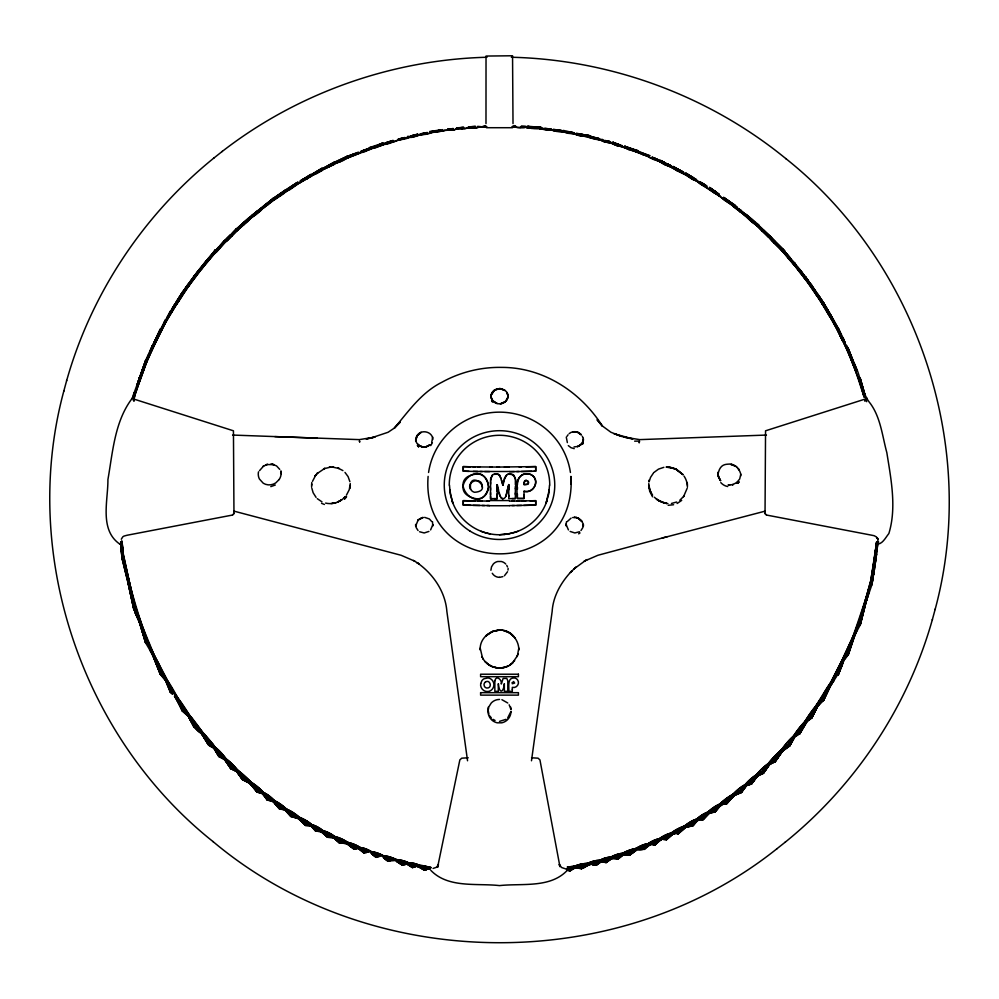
<?xml version="1.0" encoding="UTF-8"?>
<svg xmlns="http://www.w3.org/2000/svg" width="999" height="999" viewBox="0 0 999 999"><rect width="100%" height="100%" fill="white"/><g stroke="black" fill="none" stroke-linecap="round" stroke-linejoin="round"><path stroke-width="1.5" d="M490.534 490.209L490.659 478.159L493.206 474.413L497.802 474.138L499.887 475.337L502.909 485.239C504.345 466.458 519.755 473.464 515.372 488.798M507.592 489.073C505.344 506.955 497.564 496.366 497.24 484.652L497.19 498.676L490.559 498.651L490.546 496.241M508.753 496.89L508.753 486.363M508.753 495.142L508.753 498.638L515.359 498.576L515.359 492.994M524.013 494.88L524 498.489L517.395 498.489C516.708 489.922 515.047 471.403 528.971 473.963A9.266 9.066 -31.5 0 1 531.68 475.024C540.322 480.132 533.803 494.193 524.013 491.258L524 498.489L517.395 498.489L517.42 493.918M490.534 487.787L490.534 495.029M490.546 484.153L490.559 481.718M497.215 491.408L497.24 484.652L498.701 490.459M515.359 494.393L515.372 486.151M515.359 484.665L515.372 479.095L513.961 475.237M566.246 523.751L566.246 526.048L566.346 524.425M856.905 630.556L853.845 637.549M415.646 440.284L416.708 436.251L415.634 441.158L417.257 435.427L421.091 432.33L416.795 436.113C420.404 428.858 432.629 431.181 432.817 439.46M854.232 363.786C861.463 376.386 860.888 392.345 870.466 403.658C880.718 417.894 882.342 436.176 886.837 452.659C890.983 478.933 896.815 507.654 888.86 533.541C885.901 537.1 882.841 543.568 878.009 544.055A34.153 5.944 7.9 0 1 877.796 543.331M359.677 441.733L359.365 440.859L359.715 442.02M815.696 291.496L805.356 276.711M566.283 437.125L567.357 442.582M225.162 240.235L236.151 229.495M740.771 474.275L739.722 478.933L736.525 482.854L737.162 482.367L732.329 484.777L733.229 484.54L728.908 485.002M753.234 221.803L762.15 231.206L763.361 229.92L757.979 225.012M865.883 602.422L871.89 584.715L874.55 568.031M482.167 487.037C482.792 475 463.111 482.18 471.878 490.859A6.406 6.294 25.9 0 0 474.525 492.282C495.529 490.946 467.669 467.632 470.616 489.298M428.109 476.386C420.254 575.212 570.317 581.768 571.191 482.729M719.093 194.206L709.64 187.687L717.095 192.819M798.451 734.015L795.216 736.663L799.812 733.766L805.381 723.476M311.563 485.389L311.788 482.505M757.904 775.311L751.398 784.115L746.79 785.364M311.588 487.075L311.813 484.178M817.17 706.817L823.476 700.561L830.868 684.839M131.668 398.376L233.441 430.806L233.966 513.324L232.53 515.047M123.314 556.018C128.696 585.389 138.362 613.336 146.965 641.795L145.654 642.894L139.548 622.464L145.654 642.894L151.548 652.896M233.966 513.324L233.866 513.886M350.262 483.566L349.263 489.66L346.416 495.192M350.037 488.336L350.299 485.277M424.45 133.104L427.41 132.53L420.03 133.903M708.853 813.273L702.984 819.692L696.615 820.541M507.992 570.092L508.129 568.381M490.896 570.267L491.508 566.895L493.306 564.01A8.641 8.629 0.1 0 1 497.789 561.488L501.236 561.488A8.641 8.629 -0.4 0 1 505.719 564.01M472.864 126.686L475.786 126.486L468.419 126.836L474.95 126.598M653.271 844.817L654.57 845.117L661.301 839.272M868.855 592.707L866.046 601.96M549.525 485.089L548.701 494.13L546.016 503.384L549.325 489.547M610.551 859.078L606.143 862.549L599.825 861.438L592.357 863.261L581.393 868.768L574.038 867.419L568.381 868.356A34.128 1.149 79.2 0 0 568.256 868.943M768.693 765.284L771.927 762.899M366.483 852.659L364.073 853.071L365.397 851.71C373.876 850.561 382.642 854.357 389.073 859.714C397.602 858.803 407.18 860.501 413.823 866.258L421.378 865.321L430.994 867.444L419.118 865.371L413.798 866.52L412.487 867.619L405.007 862.824M723.576 804.07L711.8 810.963L702.984 819.692L700.374 819.43M820.266 703.046L816.857 707.28L818.556 705.132M517.42 484.902C515.946 476.598 525.761 470.566 532.479 475.574C540.034 481.618 533.129 493.543 524.013 491.258M672.302 834.302L675.212 833.541M583.366 438.324L582.479 442.582L582.829 441.92L580.444 445.117L577.372 446.665L581.406 444.193L578.096 446.441L574.013 446.915M734.178 795.479L726.648 803.77L723.563 804.257L726.648 803.77L733.84 795.641M877.322 545.254L878.096 538.536M676.71 833.678L678.234 833.79L685.501 827.234M842.681 662.537L845.404 657.792M589.61 864.235L581.393 868.768L580.257 867.494L575.074 866.258L567.195 867.07L575.049 866.145L580.282 867.257C587.487 862.924 596.515 858.478 605.032 861.013C611.5 855.856 620.279 851.822 628.671 853.683C635.651 848.388 644.28 842.307 653.446 843.568C659.777 837.599 668.169 832.267 677.11 832.254C684.103 826.123 692.195 818.73 701.86 818.131C708.129 811.176 715.996 804.083 725.499 802.497C732.479 794.954 739.872 785.389 750.249 782.854C756.568 774.063 763.998 764.934 773.95 760.239C781.28 750.349 788.211 738.86 798.688 732.117C805.344 720.316 812.612 708.366 822.364 698.9L841.583 661.113L847.115 652.934L859.053 620.766L870.753 583.441L876.66 542.257L872.452 573.201M876.772 552.447L877.796 543.518M877.621 544.967L871.89 584.715L870.753 583.441M875.461 551.71L876.71 541.695L877.821 543.044M206.069 738.96L214.123 748.501L218.818 756.468L225.162 760.089L222.078 757.754M250.712 783.878L242.482 779.607L236.963 771.802L242.482 779.607L250.125 783.453M746.241 785.776L751.423 783.79L757.542 775.848M365.397 851.71C359.028 845.241 349.65 841.807 340.659 841.508L339.323 842.831L347.202 843.718M531.48 760.776L552.147 611.488C553.084 595.866 561.475 581.68 572.115 570.616L570.392 572.489L575.886 567.157L574.05 568.856L585.614 560.427M874.749 566.595L876.573 553.646L873.601 574.462M874.724 567.245L876.598 553.921M823.451 697.851L822.327 696.378L825.586 690.446L836.975 673.676L841.483 661.55L859.053 623.176L870.753 580.519L874.038 561.313M133.866 393.594L139.897 376.735M432.754 524.85L430.606 529.907M170.379 689.485L171.716 688.224L165.859 677.722L161.651 673.201L135.277 609.153L123.302 554.02L121.978 541.221L123.277 554.807L135.265 608.553L140.01 619.243L146.928 639.06L161.601 672.702C170.742 683.653 177.248 696.765 183.679 709.527C194.405 719.13 202.16 731.805 210.015 743.818C219.518 748.875 226.049 758.566 232.093 767.269C242.807 772.177 250.911 781.817 258.429 790.684C267.632 792.707 274.725 800.449 280.519 807.542C290.959 809.09 299.438 817.02 306.843 824.038C315.534 823.95 323.139 830.206 328.933 836.175C338.786 835.726 347.827 841.907 355.257 847.776C363.299 846.153 371.353 851.048 377.347 855.968C386.625 854.32 396.066 858.828 403.683 863.798C411.151 861.2 419.592 864.472 425.761 868.83L431.044 867.756L424.45 870.179L417.744 866.133M137.138 384.965L139.935 376.486L137.138 384.965L139.61 377.497M153.272 656.181L149.625 649.163L153.571 656.892M871.89 584.715L874.525 568.731M566.208 523.713L566.533 521.69M648.851 481.768L649.15 480.044M687.175 488.274L683.541 496.69L684.153 495.904L679.795 500.249M748.688 783.241L753.433 779.145M649.15 481.643L650.524 477.41L653.433 473.039M568.231 868.83L567.757 869.779M438.474 864.622L437.587 867.282L459.852 759.889L461.725 758.179L468.231 757.791M132.992 397.003L133.953 392.982L135.127 394.218L134.166 398.251L132.992 397.003L133.953 393.369L135.127 394.617L134.166 398.251M201.249 733.416L194.068 727.21C179.308 697.552 194.418 732.167 200.849 732.854L199.026 731.006M63.899 390.771C19.768 553.384 81.481 737.2 213.237 841.745M576.236 867.307L569.705 871.103L568.556 869.592L566.158 869.005L568.556 869.842C575.874 864.172 585.889 862.399 594.892 863.785C600.674 858.491 609.253 855.943 616.97 857.392C624.125 851.185 633.865 847.764 643.306 847.864C648.913 841.995 657.167 837.811 665.384 838.111C672.352 830.943 681.855 825.836 691.72 824.225C697.252 817.544 705.082 811.737 713.798 810.426C720.741 802.01 729.857 794.817 740.134 791.008C745.729 783.041 753.121 775.499 762.212 771.765C769.305 761.288 778.109 751.535 788.548 744.342C794.355 733.99 801.41 723.863 810.639 716.32L816.008 705.694L828.421 685.626L837.025 673.975L842.856 658.491L859.053 623.701L870.716 581.181L876.71 541.695M855.281 634.203L860.201 624.962L866.495 600.212M935.101 609.527C979.232 446.928 917.519 263.099 785.763 158.554M859.053 623.701L860.201 624.962L866.445 600.362M508.753 489.885L508.741 484.602L505.706 496.491M222.028 756.568L218.818 753.546L220.13 752.447M198.039 730.232C204.695 734.352 205.394 745.167 213.411 747.702M507.967 487.587L508.741 484.602M864.934 605.869L860.201 624.962M66.571 380.919C91.046 293.756 143.469 214.91 213.861 158.054M785.139 842.244C855.531 785.401 907.954 706.555 932.429 619.38M63.761 391.283L66.708 380.407M504.245 480.432L502.909 485.239L501.598 480.194M504.582 479.208L506.693 474.712M932.292 619.892L935.239 609.015M866.295 600.998L860.189 624.437L859.053 623.176M144.343 367.382L145.579 363.037M510.814 711.763L507.717 717.856M437.837 866.545L438.111 865.646M865.921 602.247L867.607 596.803M580.257 867.494C587.387 863.036 596.503 858.328 605.007 861.288C611.4 855.793 620.217 852.135 628.696 853.433C635.726 848.376 644.33 842.132 653.421 843.855C659.652 837.749 668.031 832.117 677.085 832.517C684.003 826.373 692.032 818.456 701.835 818.431C708.041 811.25 715.983 804.095 725.536 802.222C732.579 794.617 740.134 785.589 750.274 782.517C756.643 773.975 764.023 764.972 773.913 760.564C781.106 750.574 788.036 738.973 798.663 732.504C805.206 720.641 812.337 708.516 822.327 699.3L841.533 661.276L847.09 653.458C855.231 629.87 863.486 606.505 870.778 582.617L871.927 583.891M121.304 539.248C123.376 536.013 122.265 536.525 127.123 535.239L232.58 515.034M638.074 849.537L644.505 849.35L648.201 845.691L656.768 841.083C649.55 843.044 645.916 851.21 637.986 849.662M152.497 345.741L149.6 352.335L153.134 344.218L145.654 360.352L140.822 374.3M157.705 337.225L146.828 361.588L140.459 379.408M822.364 698.9L823.513 700.174C828.233 685.726 839.859 675.549 843.556 660.789M146.828 361.588L145.654 360.352L139.248 378.284M148.963 353.683L139.248 378.421M155.931 341.458L146.853 361.775L137.05 387.362M836.975 673.676L838.161 675.249L843.755 660.439M838.161 675.249L842.681 662.837M141.346 373.014L145.654 360.352M838.111 674.949L842.632 662.812M312.512 481.318L315.871 474.925L315.022 476.048L317.757 472.814L316.783 473.813L324.912 468.294L323.576 468.843L330.706 467.082L329.233 467.22L333.641 467.132L332.242 467.045L339.161 468.506L337.912 468.019L342.919 470.604M854.37 636.213L848.226 654.732L844.005 660.227M848.201 652.135L850.773 645.079M847.09 650.536L848.226 651.798L850.773 644.954M854.357 636.138L848.226 654.732L845.366 658.116M854.757 635.277L848.226 654.732L847.09 653.458M135.127 394.617L143.993 368.544L135.127 394.218M848.226 651.798L849.874 647.464M158.267 335.826L159.89 331.543M854.769 635.189L848.251 654.208L847.115 652.934M156.518 340.022L157.854 336.613M678.196 830.943L680.893 829.307L675.199 832.317L682.28 828.671L678.196 830.943L677.085 829.607M168.794 316.159L151.423 351.049M169.942 313.674L151.386 350.874M149.625 352.322L153.184 343.981M865.471 399.862L864.734 401.099L865.546 400.212M138.362 384.353L139.947 380.694M854.133 636.813L855.668 633.341M431.668 442.582L432.742 437.125M163.137 324.638L165.859 319.268L153.584 343.406L163.187 324.538M822.327 699.3L823.476 700.561L830.831 685.002M432.38 442.744L430.719 445.616M823.476 700.561L830.843 685.064M568.556 869.592C575.986 864.172 585.963 862.337 594.942 864.023C600.624 858.566 609.24 855.781 616.97 857.641C624 851.198 633.853 847.676 643.356 848.089C648.838 842.082 657.092 837.674 665.384 838.373C672.265 831.068 681.743 825.661 691.77 824.45C697.165 817.644 704.982 811.663 713.81 810.689C720.641 802.16 729.72 794.717 740.184 791.245C745.604 783.204 752.934 775.386 762.225 772.052C769.193 761.475 777.909 751.523 788.611 744.592C794.217 734.19 801.161 723.863 810.639 716.658L816.021 705.781L822.327 696.378M164.498 321.99L165.509 319.842M242.457 776.76C253.571 783.566 238.436 777.197 243.793 775.586L250.562 781.518L258.479 791.008C267.707 792.482 274.6 800.599 280.507 807.267C290.946 809.277 299.538 817.032 306.893 824.325C315.509 823.85 323.064 830.244 328.921 835.913C338.848 835.863 347.902 841.932 355.319 848.051C363.374 846.103 371.478 851.073 377.347 856.218C386.688 854.145 396.191 858.915 403.733 864.06C411.163 861.051 419.705 864.56 425.761 869.08M806.905 721.765L811.787 717.931L817.145 706.955M167.108 317.47L175.325 303.659L172.103 308.816M639.397 441.471L639.198 442.882L639.497 441.096L634.64 441.158M362.237 849.337L364.073 850.149L361.588 849.225L367.132 851.21M615.047 858.166L618.119 858.665L624.687 854.033L632.579 850.898M810.114 718.731L811.775 717.582L817.407 706.63M163.811 323.276L165.147 320.554M168.819 314.398L175.886 302.497M178.833 300.649L164.398 324.188M507.529 571.753L504.408 575.774M798.663 732.504L799.812 733.766L805.356 723.613M179.046 300.012L164.36 324.513M438.224 865.184L436.226 867.382L433.067 868.443M791.358 742.382L789.697 745.604L786.737 747.564M799.812 733.766L805.581 723.376M842.731 341.034L836.9 329.295L838.161 327.997L830.831 315.309L839.16 330.457M817.17 707.042L811.787 717.931L808.491 720.092M259.515 470.654L263.661 465.996L263.099 466.383L267.47 464.335L265.534 464.985M793.343 738.91L789.747 745.866L781.867 751.635M825.424 694.08L824.125 696.453L825.499 694.03M175.187 303.671L172.078 308.766M191.271 282.005L183.541 293.656L182.367 292.257L187.15 285.901M191.296 282.155L176.486 304.37M166.471 318.494L170.404 310.989L171.603 312.375M791.957 741.37L794.38 737.374L789.747 745.866L782.567 751.086L785.801 748.351M813.686 711.887L811.787 715.159L813.885 711.713M176.323 301.686L188.436 283.728M809.315 717.981L813.686 711.812M818.119 705.544L811.787 717.931L810.639 716.658M290.896 813.548L294.742 815.821L288.748 811.937L290.871 813.598L292.207 812.437M178.034 299.488L182.367 292.407L178.359 298.938M149.188 354.82L150.774 352.235M183.179 291.358L187.712 284.765M836.575 674.912L834.177 678.783L836.625 674.962M810.127 716.882L813.898 711.638M206.731 261.726L188.324 286.613M492.182 475.074L490.559 480.507M567.082 436.238L568.031 434.802M830.793 684.977L834.14 679.982L831.143 684.64M215.347 249.787L214.086 251.736L215.372 249.937M216.521 251.024L201.149 269.555M132.293 398.114L133.104 396.84L134.291 398.052M801.747 728.021L799.787 731.031L798.638 729.757M185.589 288.224L187.138 285.864M204.008 265.896L188.336 286.438M831.093 684.627L834.14 679.982M216.546 251.186L201.099 269.455M131.818 398.838C114.598 421.815 112.737 452.272 107.917 479.607C108.117 500.624 99.101 529.907 119.855 544.143M798.413 732.217L797.052 733.79L801.785 727.909M201.411 266.82L188.162 284.128M794.842 736.95L789.747 745.866L788.548 744.342M821.84 699.7L820.241 701.972L822.664 698.726M199.875 268.831L188.661 283.679M744.967 787.037L741.283 792.282L738.698 793.218M200.712 267.72L194.106 276.111L200.012 268.768M237.787 228.097L249.151 217.595M201.261 266.895L215.172 250.162M227.834 239.111L213.998 254.295M567.345 521.503L571.091 518.119M190.147 281.793L194.068 276.036L195.267 277.36M201.86 266.396L215.172 250.337M176.099 302.085L182.367 292.257L183.541 293.494M227.822 239.298L216.583 252.023L212.712 254.895M383.404 856.83L387.737 858.129L389.036 857.03M286.638 189.685L296.978 182.717M345.779 157.005L358.404 152.135M279.183 479.508L275.724 482.929A12.113 11.576 -58.6 0 1 263.249 483.216L259.428 479.021A11.126 10.639 -58.5 0 1 258.491 471.84M769.667 764.247L763.361 773.326L757.891 775.661M214.123 252.023L224.35 241.109M782.367 751.211L775.062 761.825L769.692 764.46M176.473 304.233L178.034 302.26M769.68 764.148L763.361 773.326L756.867 776.435L759.04 774.974M782.417 751.061L775.062 761.825L771.915 763.099M217.17 248.938L224.4 240.946M224.713 240.397L220.479 245.367M709.64 812.974L714.947 811.962L720.641 805.319M203.334 264.797L208.754 257.954L209.927 259.191M239.585 227.922L227.822 240.197L223.227 243.644M783.104 750.361L775.062 761.825L773.913 760.564M211.501 255.232L212.837 253.609M603.596 140.022L601.773 139.236M783.154 750.224L775.087 761.513L773.95 760.239M223.813 241.608L219.917 245.804M757.866 775.436L751.398 784.115L748.713 784.59M773.913 757.642L775.037 759.04L777.484 756.081M215.197 251.124L218.818 246.765L219.992 248.014M236.95 228.409L232.367 233.341L236.513 228.946M238.124 229.658L226.323 241.396M746.777 785.139L741.333 792.519L734.789 795.092M713.361 811.85L714.947 811.688L719.243 806.605M254.857 213.936L247.565 221.703L236.638 230.906M769.33 764.809L763.361 773.326L762.225 772.052M773.476 760.239L771.915 761.762L777.547 755.981M203.646 264.373L208.704 258.117L209.877 259.365M264.835 206.343L260.439 210.964L249.475 219.28M236.513 228.833L231.83 233.716M247.839 219.98L255.707 214.81L264.872 206.493M696.578 821.19L692.919 825.723L685.002 827.522L692.919 825.723L696.59 821.34L706.281 814.61M746.765 785.064L741.333 792.519L733.378 795.966L737.449 793.83M215.197 251.049L217.932 247.902M725.124 803.696L726.673 803.483L734.24 795.329M231.955 235.901L230.794 234.565L226.648 238.948M775.037 759.04L777.684 755.993M769.33 764.71L763.361 773.026L762.212 771.765M775.062 758.903L777.746 755.906M252.297 216.771L236.651 230.757M701.685 819.33L703.009 819.392L707.404 814.497M567.395 870.216C550.349 888.511 521.878 883.128 499.5 885.601C476.935 883.029 448.389 888.473 430.931 870.466M757.504 775.986L751.398 784.115L750.249 782.854M580.981 530.519L582.879 527.509L583.379 524.45L583.379 526.148C583.416 521.378 579.108 517.145 574.313 517.37L575.187 517.395L572.664 517.582M230.794 234.565L224.263 240.796M566.158 869.005L567.444 870.117M807.604 721.028L799.837 733.391L798.688 732.117M345.342 496.54C340.572 502.097 332.729 504.82 325.574 503.096M746.852 785.214L741.333 792.519L740.134 791.008M240.522 225.699L249.063 217.894M696.478 821.365L692.869 825.486L691.72 824.225M404.97 137.475L398.276 139.111M663.423 839.322L666.533 839.635L673.064 833.591M737.449 792.444L740.359 790.309L737.499 792.394M276.149 198.077L262.325 208.666M246.391 220.454L249.625 217.195M789.797 743.006L785.801 747.002L789.797 743.006L788.611 741.67M287.899 189.81L283.454 193.881L273.913 200.125M720.641 805.431L714.947 811.962L708.491 813.511M653.421 843.855L654.57 845.117L661.263 839.372M512.574 662.849L517.432 655.706L518.818 648.101L518.818 650.024C519.018 640.996 512.412 632.267 503.484 630.481L509.615 633.004L513.998 636.775C503.209 622.552 478.971 632.866 480.207 650.024L480.207 648.114L482.392 657.467L482.005 656.58C486.775 668.806 504.545 672.015 513.261 662.2L509.527 665.184L511.863 663.511M273.564 198.152L263.574 206.256M274.75 199.388L263.636 207.954M677.085 832.517L678.234 833.79L683.503 828.883M236.089 229.146L249.263 217.62M515.921 126.336A52.76 30.382 -82.8 0 1 513.861 126.848L511.763 127.123L513.861 126.748A52.76 30.382 82.8 0 0 520.067 127.547L521.291 126.349L525.636 126.536M526.61 127.685L531.793 128.409L532.979 127.173L538.424 127.61M539.822 128.771L546.403 129.957L547.664 128.734L551.398 129.083L545.167 128.434M550.174 129.533L556.543 131.369L557.729 130.132L562.225 130.682M560.938 131.131L568.481 133.342L569.705 132.143L574.05 132.83M588.311 137.263L594.817 139.186L596.091 137.949L599.8 138.886M598.588 139.098L604.957 141.945L606.143 140.697L610.564 141.945L604.87 140.422M609.303 142.295L616.895 145.567L618.119 144.331L622.427 145.717M621.166 146.054L628.621 149.55L629.82 148.302L635.302 150.225M648.813 157.155L653.371 159.378L654.57 158.117L658.965 160.102M657.667 160.402L665.309 164.847L666.533 163.599L670.853 165.672M669.53 166.021L677.047 170.717L678.234 169.455L683.691 172.352M682.28 172.64L691.645 178.746L692.919 177.522L696.59 179.77M706.256 185.702L702.984 183.554L701.76 184.753L700.461 184.128L695.292 180.032M707.242 186.289L703.009 183.629L701.785 184.827L695.329 179.895M708.279 188.761L713.723 192.545L714.947 191.284L719.218 194.343M718.606 195.292L723.875 199.738L725.424 200.674L726.648 199.475L732.08 203.621M718.606 195.142L725.461 200.762L726.673 199.563L734.727 205.07M747.402 215.834L751.398 219.131L750.199 220.429L744.193 214.81M766.196 234.365L772.252 241.283L773.838 242.607L775.062 241.408L784.727 251.061M766.208 234.203L773.875 242.732L775.062 241.408L769.692 236.101M794.492 265.434L788.473 258.629L789.747 257.38L782.329 248.963M805.694 279.757L798.626 270.829L799.812 269.468L794.854 263.399L796.34 265.472M806.892 279.008L811.775 285.452L810.564 286.651L817.457 296.553M830.331 317.62L822.264 303.883L823.476 302.685L817.17 293.281M830.344 317.507L822.289 304.083L823.476 302.685L818.131 294.792M842.781 341.296L836.95 329.195L838.161 327.997L843.918 339.772M855.681 370.691L847.015 349.712L848.226 348.514L846.091 344.73M855.681 370.392L847.04 350.025L848.251 348.826L846.79 346.154M858.978 379.483L860.201 378.271L864.972 395.08L860.189 378.596L858.978 379.795C873.151 426.548 854.657 365.771 850.986 359.203M864.422 395.067L863.773 395.791L861.101 385.202M863.773 396.191L865.009 395.092L860.201 378.271M287.924 189.96L273.863 200.025M664.972 839.272L666.533 839.385L673.014 833.753L666.533 839.635L663.436 839.497M259.24 209.74L261.763 207.33M734.565 795.029L726.648 803.77L725.499 802.497M273.763 197.914L268.831 202.273M791.395 259.69L783.016 250M678.234 833.79L685.801 827.184M654.57 845.117L658.965 840.996L669.767 835.114L659.015 840.821L654.595 844.842L650.149 844.642M698.513 819.617L692.919 825.723L691.77 824.45M748.713 783.228L753.583 779.145M708.828 813.398L702.984 819.692L701.835 818.431M676.735 833.466L678.259 833.528L685.876 827.047M273.714 198.077L262.437 206.83M259.852 209.228L251.736 215.772L261.151 208.029M265.522 204.807L272.59 199.263M214.161 251.885L215.409 250.774M646.378 847.364L650.112 844.217M285.527 189.86L272.627 198.789M300.649 181.968L285.789 191.808M592.307 864.547L596.028 865.059C601.848 859.789 610.426 857.192 618.119 858.915L620.279 857.142M760.177 773.064L763.361 770.404L762.225 769.13M653.958 472.452L658.503 469.118L663.86 467.332M646.353 847.177L650.087 844.33M729.12 798.813L719.218 806.767L714.947 811.962L713.81 810.689M300.587 182.143L290.022 189.56L284.977 191.933M311.925 175.637L298.626 183.366M120.579 542.245L121.878 541.146L120.667 542.32A34.103 5.944 -7.9 0 1 121.116 542.869M135.277 609.153L133.966 610.252L128.122 583.129L133.953 609.665L135.265 608.553M145.654 639.972L146.965 638.861M120.155 544.255L122.053 543.144L123.302 556.955L135.265 606.231L146.99 641.42L145.679 642.519L139.96 623.813M146.965 641.795L158.404 663.011L161.651 670.279L160.389 671.703M161.601 672.702L160.34 674.313L165.834 680.769M161.651 673.201L160.34 674.313L165.859 680.769M161.651 670.279L170.117 686.55L171.741 690.784L170.404 692.245L172.615 694.305M146.99 641.42L165.896 677.272L171.716 691.146L170.404 692.245L172.078 693.668M171.741 690.784L176.636 695.966L181.693 703.546L183.679 706.955L182.38 708.241M188.649 716.545L182.367 710.988L183.679 709.527M171.716 688.224L181.606 705.232L183.679 709.889L182.367 710.988L188.661 716.645M199.775 731.268L194.043 724.387L195.379 723.176L191.433 717.357L183.679 709.889M171.716 691.146C181.481 701.148 188.774 713.523 195.404 725.823L194.106 726.935L188.686 716.783M413.798 866.52C407.317 860.464 397.59 858.74 389.036 859.939C382.742 854.37 373.888 850.449 365.372 851.972C359.153 845.254 349.687 841.795 340.622 841.732C334.465 835.351 326.024 830.044 316.983 829.707C310.739 822.302 301.636 817.219 292.245 815.122C285.989 807.879 278.034 800.911 268.569 798.601C262.312 789.909 253.584 782.692 243.818 778.258C237.475 769.292 229.97 760.264 220.155 755.069C213.724 744.118 205.357 733.99 195.379 726.111L194.068 727.21L188.661 716.87M340.659 841.508C334.39 835.364 326.024 829.844 316.958 829.969C310.926 822.327 301.723 817.132 292.207 815.359C286.126 807.966 278.172 800.773 268.544 798.875C262.487 790.022 253.746 782.592 243.793 778.508C237.6 769.48 230.17 760.177 220.13 755.369L212.849 744.03L210.115 741.445L208.803 742.557L210.065 741.27M210.015 743.818L208.704 744.917L201.561 733.691M243.793 775.586L238.274 770.541L232.093 767.582C226.211 758.765 219.693 748.988 210.065 744.193L208.754 745.291L203.421 736.363L194.068 724.287L196.965 727.534M218.793 753.646L220.105 752.547M220.155 755.069L218.818 756.468L222.053 757.929M220.13 755.369L218.818 756.468L213.486 747.639M232.093 767.269L230.794 768.681L236.963 771.64M232.093 767.582L230.794 768.681L224.7 759.789M243.818 778.258L242.482 779.607L236.526 771.403M258.479 788.086L257.23 789.322L258.529 788.223M258.429 790.684L257.168 792.12L262.437 793.493M258.479 791.008L257.168 792.12L249.65 783.154M268.806 798.064L270.379 799.175L267.233 797.052L268.544 795.953M268.569 798.601L267.233 799.974L270.404 800.586M268.544 798.875L267.233 799.974L263.574 794.854L255.02 787.324M277.035 804.133L279.208 805.806L280.519 804.62M286.75 810.763L279.208 808.641L280.507 807.267M273.351 801.747L279.208 808.641L280.519 807.542M292.245 815.122L290.896 816.47L298.813 818.73M292.207 815.359L290.896 816.47L284.465 809.552M306.893 821.415L305.594 822.514L303.421 821.203L305.644 822.614L306.955 821.503M306.843 824.038L305.594 825.436L310.701 825.798M285.19 810.114L290.896 816.47L298.501 818.531L305.594 825.436L306.893 824.325M316.958 827.047L315.634 828.208L313.786 826.96M316.983 829.707L315.659 831.068L321.728 831.755M316.958 829.969L315.659 831.068L311.963 826.847L302.972 820.791M328.933 833.253L327.622 834.427L325.437 833.241L335.015 838.536L339.348 842.607L341.883 842.731M328.921 835.913L327.622 837.274L333.554 837.649M328.933 836.175L327.622 837.274L320.904 831.006M340.622 838.81L339.285 839.959L336.938 838.673M340.622 841.732L339.323 842.831L335.027 838.685L325.399 833.091M348.663 843.955L354.058 846.315L355.319 845.129M356.593 848.613L354.008 849.15L355.257 847.776M355.319 848.051L354.008 849.15L348.601 844.767M364.048 850.211L365.372 849.05M348.564 843.98L356.593 847.189L364.073 853.071L365.372 851.972M377.347 853.296L376.036 854.457L371.603 852.909M379.021 856.755L376.036 857.317L377.347 855.968M377.347 856.218L376.036 857.317L371.628 853.683M389.073 859.714L387.737 861.051L390.222 860.763M389.036 859.939L387.737 861.051L383.429 857.604M398.326 861.188L402.422 862.237L403.733 861.138M399.825 861.45L406.905 863.636L412.487 867.619L415.522 866.782C410.214 868.693 405.944 861.013 399.725 861.425L402.472 862.299L403.783 861.2M403.683 863.798L402.422 865.159L406.793 863.96M403.733 864.06L402.422 865.159L397.003 861.6M412.462 864.747L413.798 863.598M413.823 866.258L412.512 867.369L408.766 864.485M417.669 866.495L424.45 867.257L425.761 866.158M425.761 868.83C421.74 872.227 429.47 867.032 430.157 869.567M122.053 543.144L120.654 544.28L121.291 551.173M246.428 220.404L242.482 223.626L243.694 224.925M448.076 129.246L453.359 128.521M729.183 798.75L723.538 802.871L725.099 801.785M222.078 151.561C297.415 93.044 391.695 59.703 487.012 57.243M212.962 841.52C369.78 973.575 616.745 976.81 776.922 848.75M719.093 806.118L711.825 810.938L718.805 806.293M592.357 864.697L596.091 865.284L599.787 862.05M681.693 500.387L677.11 503.496M621.366 856.081L618.119 858.915L610.526 858.441M213.586 158.279L222.34 151.336M776.66 848.963L785.414 842.02M251.211 216.159L257.168 211.126L258.341 212.375L257.118 211.251L250.062 216.82M311.014 174.238L300.212 181.081L310.102 175.087M284.49 190.609L298.002 181.993M429.957 444.692C426.573 447.852 420.691 447.727 417.619 444.193C420.529 447.527 425.999 447.864 429.408 445.117C424.538 449.35 415.809 445.916 415.659 439.348M637.087 849.762L629.82 854.944L622.452 854.607M258.017 210.577L259.802 209.228M701.81 815.596L702.959 816.87L707.242 814.035M713.81 807.766L714.947 809.115L718.156 806.73M604.195 861.65L606.168 862.287L610.626 858.965M288.848 188.312L297.477 182.455M322.14 168.107L311.963 174.263L320.929 169.218M635.302 850.661L629.82 854.944L622.377 854.682M622.377 855.469L618.119 858.915L616.97 857.392M295.629 183.866L297.402 182.592M700.349 818.231L705.107 815.246M768.681 765.209L770.853 763.673M322.103 168.257L317.207 171.478M311.263 176.336L298.763 183.429M569.692 870.866L574.025 868.056M673.014 833.84L666.533 839.635L665.384 838.373M635.152 850.936L629.82 854.944L628.671 853.683M569.143 433.616C572.639 430.569 578.359 431.218 581.256 434.752L577.934 432.33L574.65 431.655M322.277 170.242L311.351 175.874M694.705 821.578L687.374 825.936M702.959 816.87L706.231 814.622M349.001 157.143L342.42 160.901L334.078 164.036M320.966 169.106L315.684 172.215L316.845 173.451L322.227 170.367M280.232 193.993L284.403 190.971L272.59 198.951M347.739 156.069L335.027 162.412M348.913 157.305L334.066 164.161M578.621 533.853L580.044 532.929M334.091 164.348L322.252 170.08M695.404 821.265L689.148 824.799L695.379 821.303M316.82 173.414L311.338 176.011M274.962 197.64L279.208 194.593L280.369 195.904M306.855 177.235L308.179 176.423M334.066 164.448L322.153 169.98M345.354 157.405L337.163 161.526M705.182 185.115L700.374 182.068M601.71 861.113L596.091 865.284L593.219 864.772M294.742 184.503L290.896 186.776L292.108 188.062M586.9 865.296C581.805 871.815 574.837 865.284 568.381 868.356M347.477 156.231L332.904 162.912M637.15 849.637L629.845 854.694L628.696 853.433M371.378 148.639L363.274 152.26L359.078 152.847M345.829 157.243L339.323 160.402L340.522 161.676M505.969 719.342L499.512 721.378M689.148 824.799L692.969 822.839L691.77 821.528M367.132 149.113L370.492 147.278M382.317 143.169L377.035 145.629M428.908 531.431L424.188 532.966L419.58 531.755M587.275 559.54L584.103 561.238L597.976 555.257L667.27 536.675M622.427 855.369L632.529 851.036L629.782 852.085L628.671 850.761M329.133 165.359L332.767 163.299L323.239 168.232M686.363 173.589L696.515 179.67M379.732 144.718L381.993 143.544M382.305 143.307L369.355 147.677M383.166 144.78L374.825 148.077L369.817 148.801M421.241 134.153L411.813 137.375L406.793 137.437M590.759 136.426L599.775 138.824L590.871 136.538M409.278 137.288L395.479 140.959M603.596 860.301L596.091 865.284L594.942 864.023M675.174 832.304L676.685 831.555M382.505 145.08L370.666 148.913M421.216 134.316L416.683 136.226L408.728 137.525A52.785 26.911 -83.8 0 1 406.793 138.474L395.392 140.859M370.542 149.263L359.665 153.009M579.445 531.755L574.837 532.966L570.117 531.431M656.743 841.22L654.545 842.269L653.421 840.933M458.316 128.247L453.996 129.858L443.756 130.444L454.07 129.87L458.341 128.396M275.299 485.027L270.791 486.625M654.57 842.194L651.947 843.218L656.78 841.208M666.533 836.712C657.679 839.335 670.017 837.474 665.384 835.451M346.965 158.129L359.677 153.209L347.115 158.217M588.773 864.535L581.43 868.531L580.282 867.257M120.842 544.205L121.99 558.066L128.359 584.078L127.71 581.218M365.634 149.7L367.919 148.701M323.314 168.132L333.916 162.387L327.622 165.971L328.796 167.27M629.782 852.085L632.517 850.923M356.593 153.134L345.854 156.868M393.156 140.409L383.429 143.494M485.414 682.005C490.284 678.858 492.644 688.348 486.975 688.036A3.272 3.272 0 0 1 484.428 686.363L484.016 684.715A3.272 3.272 0 0 1 485.402 682.117M395.517 141.171L382.455 144.892M599.775 861.5L606.143 862.549L610.564 859.14L620.317 855.156M362.038 151.036L364.098 150.2L361.601 151.099M684.427 827.647L686.363 826.86M612.924 857.766L621.016 855.069M348.514 156.294L353.958 154.158M395.454 141.271L386.788 144.193L380.894 144.718M392.957 140.547L385.639 142.932L390.259 141.471M708.441 813.448L710.676 812.599M684.477 827.684L686.438 826.947M676.698 502.01L671.465 503.459M605.007 861.288L606.143 862.549L612.887 857.854L620.329 855.156M640.734 847.864L643.244 846.915L640.784 847.814M417.707 134.116L410.002 136.176M606.143 859.627L605.007 858.366L606.131 859.689L608.379 858.865L604.17 860.077M373.576 146.853L377.535 145.529M266.795 464.523L274.163 464.685L270.929 464.011M696.515 820.654L698.526 819.942M469.592 127.335L464.51 128.746L456.468 128.746M641.583 847.464L644.555 846.465L641.67 847.427M415.547 134.927L410.664 136.151L417.732 134.203M366.109 149.463L360.414 151.498M590.796 863.823L597.989 861.762M425.761 869.48L424.45 869.929L419.98 867.02L424.45 869.929L427.722 869.08L424.45 870.179L415.522 865.346L409.99 864.147M517.919 531.293L508.603 533.953L499.5 534.765A49.625 48.851 0 0 1 485.739 532.854L481.081 531.293M348.639 156.206L354.008 154.083L355.12 155.394M502.884 576.623L499.512 577.347M590.921 863.723L596.141 862.399L592.407 863.223M867.332 398.376L765.546 430.806L765.034 513.324L766.458 515.047M366.446 149.425L364.073 150.162L365.272 151.448M606.131 859.689L609.065 858.778M480.731 126.686L476.323 127.797L467.257 127.647M627.497 852.721L629.82 852.022M443.856 130.794L430.819 132.717M480.681 126.836L476.261 127.822L467.37 127.797M662.175 538.061L765.222 511.126M398.351 139.136L403.696 137.85M371.678 147.34L376.036 145.916L377.21 147.215M442.619 129.658L429.657 131.481M443.731 130.919L430.819 132.592M569.705 868.231L571.94 867.669L569.705 868.181L568.556 866.92M422.19 133.616L424.45 133.067L425.624 134.341L430.819 133.054L419.056 135.09M332.779 162.812L335.115 162.263M377.535 856.967L376.036 857.317L371.678 853.77M422.927 517.519L418.044 520.179L415.646 526.148L415.646 524.45L416.146 527.509L418.044 530.519M503.996 534.565L513.261 532.854A50.25 49.463 0 0 0 546.84 501.061M345.304 842.819L339.285 839.959L345.779 842.969C327.197 834.065 353.509 845.978 353.958 848.888L355.257 848.576M585.414 864.959L582.717 865.584L585.489 864.972M232.592 435.064L359.278 439.622L375.025 437.1L366.121 438.961L370.592 438.161M370.267 438.236L388.087 432.267L394.493 427.984L400.324 421.99L394.33 428.146C408.479 411.338 421.603 392.282 442.02 382.192C460.127 372.177 480.894 367.008 501.585 367.395C542.957 367.22 580.781 391.795 602.447 426.136L597.077 419.705L601.898 425.636L610.938 432.267L621.453 436.376L613.998 433.703L632.904 438.961L628.433 438.161M425.624 134.341L419.692 135.002M415.522 134.977L412.487 135.627L413.686 136.9M371.591 853.508L376.036 857.067L377.522 856.755M437.35 132.218L436.151 130.944L439.847 130.382L431.83 131.618L434.053 131.393M578.433 866.433L581.368 865.896L580.257 864.572M332.655 503.434L335.951 502.697L331.081 503.583M673.588 504.745L668.169 505.294M436.176 130.969L439.885 130.332M573.801 431.68L572.964 431.805L577.122 432.03L581.256 434.765M468.106 127.772A58.579 33.791 -83 0 1 465.859 128.446L455.806 128.709M526.535 127.36L520.067 127.572A52.947 30.494 82.8 0 1 513.848 126.623M552.022 129.932L546.403 129.957M447.964 129.233L452.772 128.646M673.076 834.015L675.199 833.728M512.986 125.924L515.072 125.649M448.114 129.121L450.836 128.796L452.01 130.032M305.594 825.436L310.789 825.736M551.997 130.082L539.947 128.896M507.854 474.213L512.924 474.463M470.616 126.898L472.864 126.648L474.038 127.922M499.512 699.425L497.227 699.675A11.601 11.588 0.1 0 0 491.246 703.009L488.836 706.867L488.012 711.338A12.263 12.238 0.8 0 0 489.947 717.794L491.358 719.567A11.601 11.588 0.1 0 0 497.252 722.814L501.773 722.814A11.601 11.588 0 0 0 507.667 719.567L509.078 717.794A12.263 12.238 -0.6 0 0 511.026 711.338M407.48 864.01L402.422 865.159L397.04 861.687M381.268 143.656L383.466 143.419M448.039 129.108L450.786 128.834M382.005 143.494L383.479 143.344M483.129 126.149L486.014 126.036L484.602 126.049L487.2 127.298L477.647 126.349M499.5 534.765L508.603 533.953M457.167 127.972L463.898 127.397L456.568 127.86M417.008 866.67L420.005 866.42M540.334 127.348L527.122 126.186M541.246 127.36L530.057 126.96M539.872 128.571L526.548 127.585M524.413 127.597L520.067 127.547M463.186 127.522L460.901 127.66L462.1 128.933M745.928 214.148L759.053 225.212M431.843 131.481L433.941 131.381M358.479 848.551L354.008 849.15L346.74 843.606L353.958 848.888M574.987 133.878L563.136 132.018M766.433 435.064L639.747 439.622L624 437.1M533.878 471.253L535.701 471.203L535.701 466.595L526.011 466.858M682.916 474.612L675.911 469.068L670.429 467.32L666.108 467.082L675.137 468.718L682.916 474.6L676.735 469.493L669.392 467.17M521.328 471.503L535.701 471.203L535.701 466.595L497.027 467.082M494.355 474.063L498.663 474.413L501.148 478.509M529.97 500.824L535.701 500.674L535.701 505.119L516.845 505.506M531.955 471.303L516.683 471.553M523.751 505.407L535.701 505.119L535.701 500.674L521.328 500.974M525.774 500.911L516.683 501.036M586.775 864.647L590.921 864.572M574.962 134.003L568.481 133.342M519.155 466.97L521.441 466.933M521.503 505.444L512.012 505.544M407.517 136.401L408.791 136.388M514.298 471.578L509.44 471.615L519.03 471.528M512.05 498.613L515.359 498.576M511.888 501.073L519.03 501.011M394.243 860.614L387.737 861.051L385.589 859.215M600.399 139.935L594.817 139.186M509.44 501.098L514.298 501.061M509.54 505.569L514.448 505.531M504.37 467.082L509.265 467.07M589.585 135.627L578.458 133.854L589.61 135.752M492.22 498.638L490.559 498.651L490.534 492.619M486.451 127.71L512.549 127.71M531.543 757.791L538.074 758.179L539.947 759.927L559.939 866.682L559.415 864.822M499.475 467.082L477.51 466.933M489.685 467.057L492.132 467.07M493.881 498.651L497.19 498.676L497.227 493.831M509.415 471.478A307.904 53.222 0 0 1 489.572 471.478L473.214 471.428M484.69 471.578L489.547 471.615M487.1 501.073L489.547 501.086L477.659 500.974M486.975 505.544L489.435 505.569L482.142 505.506M479.957 471.528L482.305 471.553M482.305 501.036L463.286 500.661L463.274 505.119L484.54 505.531M472.939 466.858L479.795 466.958M477.659 471.503L463.274 471.203L463.274 466.608L475.224 466.895M479.782 505.469L473.051 505.369M525.661 126.448L521.291 126.349M475.412 500.936L463.286 500.661L463.274 505.119L470.929 505.319M469.018 471.353L463.274 471.203L463.274 466.608L470.666 466.808M600.374 140.072L588.186 137.125M667.207 467.045L668.294 467.082M511.351 57.243C610.776 59.59 709.078 95.729 786.038 158.791M274.85 436.613L317.108 438.136M729.769 485.039L728.109 484.902M588.361 136.838L577.759 135.24L572.802 133.129M562.162 130.757L555.207 129.783L562.15 130.694M303.059 820.853L309.503 824.787M588.236 136.95L577.759 135.265L572.789 133.267M611.575 143.169L604.957 141.945M566.683 131.631L574.013 132.83L563.324 130.419M611.563 143.294L603.658 141.621L598.563 139.248M531.793 128.409L534.565 128.696A70.941 46.191 -80.3 0 0 539.11 128.484M623.351 147.003L616.895 145.567M665.034 503.196L667.931 503.583M422.177 866.707L425.786 867.457L421.516 866.682M274.8 803.096L279.196 808.366L280.744 808.528M543.98 128.322L547.664 128.734M499.4 577.347L497.714 577.147A8.691 8.679 -0.3 0 1 493.306 574.637L492.27 573.289M424.662 517.37L429.37 518.956L431.68 521.503M623.339 147.128L615.372 145.142L609.278 142.133M586.838 135.514L576.336 133.179M666.033 503.384L666.92 503.496L659.527 501.198L656.355 499.1L664.148 502.997L658.716 500.749L654.308 497.215M567.357 131.806L571.89 132.642M699.1 181.681L693.393 179.895L682.242 172.465M637.974 150.649L624.712 146.304L635.152 150.187L632.529 149.388M648.776 156.731L636.613 152.148M564.822 868.631L561.563 867.494L559.303 864.46L559.602 865.271M402.472 862.299L403.746 862.499M422.315 866.732L426.648 867.681M556.543 131.369L563.161 131.806L554.433 131.106L550.212 129.383M650.099 155.682L640.684 152.41M699.125 181.893L691.695 178.721M648.751 156.868L634.852 151.149M424.463 867.307L429.682 868.556L427.435 867.781M574.225 448.638L570.966 447.689L568.306 445.616M766.408 515.022L871.877 535.239C876.348 535.439 877.934 539.348 876.772 537.45L877.259 538.149M346.853 843.581L339.323 842.831L332.779 837.037L339.348 842.607M579.133 134.078L586.9 135.577M560.014 130.569L553.384 129.246M527.959 126.523L533.016 127.21L527.922 126.423M635.826 151.711L623.351 147.328M334.328 837.736L327.622 837.274L321.066 831.205M343.144 842.794L347.277 843.668M636.6 151.948L628.596 149.5M412.487 864.697L415.522 865.346L413.973 864.959M478.434 126.736L485.739 127.248L484.677 126.049M387.699 858.166L392.207 859.402M321.828 831.692L315.659 831.068L310.789 825.823M628.758 438.236L621.453 436.376M490.397 533.953L485.739 532.854A50.25 49.463 0 0 1 452.16 501.061L449.675 489.547M272.277 464.16L276.548 465.921L279.732 469.38M616.583 143.943L612.824 142.308L620.329 145.142L612.911 142.47M371.678 852.984L379.033 855.306M233.729 511.076L401.049 555.257L414.922 561.238M539.835 127.235L542.607 127.959M671.728 167.357L663.761 164.198L657.642 160.227M727.747 486.538L725.749 486.001A12.063 11.501 59.9 0 1 720.791 482.592M268.856 799.974L270.429 800.411M351.311 844.992L355.344 846.677M596.028 137.987L597.951 138.524M502.722 499.063L500.586 497.539M671.703 167.482L665.309 164.798M618.119 144.331L612.799 142.195M606.168 140.747L610.551 141.808L606.143 140.697M629.845 148.351L624.637 146.141M501.91 699.687L507.767 703.009M351.248 844.967L356.056 846.927M653.346 159.316L659.952 161.663L648.788 157.03M567.307 870.266L569.705 871.103M656.793 159.253L651.972 157.093L658.89 160.015M286.613 810.626L282.28 808.865M390.709 858.903L393.094 859.839M661.276 160.964L670.829 165.734M294.78 817.07L298.901 818.681M321.541 503.309L324.438 504.483M668.706 164.81L666.533 163.599L670.741 165.634M648.201 155.407L639.185 151.636M588.149 135.29L592.307 137.013M708.303 188.386L701.785 184.827L720.054 196.503M237.15 771.852L230.794 768.681L225.162 760.264M262.312 793.518L257.168 792.12L249.076 782.429M330.657 835.713L325.537 833.166M273.476 801.822L267.233 799.974L261.775 792.894M683.541 172.228L673.076 166.658M318.743 829.657L315.659 828.146L323.189 832.704L327.622 837.012L317.183 828.858M720.079 196.378L713.723 192.545M736.238 207.705L725.461 200.762M366.483 850.923L368.444 851.872M758.953 226.898L752.359 222.527L744.205 214.673M214.123 748.301L208.754 745.291L201.411 733.503M685.751 173.014L692.869 177.547L687.324 174.313M746.153 216.246L733.403 206.593M395.154 860.626L402.372 864.909L399.675 863.074M664.972 162.999L661.238 160.851M758.94 227.085L750.174 220.329L751.398 219.131L755.294 222.74M685.826 173.164L692.919 177.522M746.178 216.433L733.316 206.431M636.613 150.25L639.36 151.723M306.955 823.176L308.254 823.888M676.735 168.819L673.076 166.571L683.603 172.365L673.014 166.396M493.056 719.342L495.054 720.454M700.349 182.08L703.009 183.629M321.965 501.848L317.27 498.663M677.047 170.717L685.027 174.525L671.715 167.657M282.28 807.667L277.035 803.995L280.756 806.618M413.411 560.427L419.13 564.01L416.92 562.562C433.029 573.638 445.392 591.67 446.878 611.5L467.544 760.776M331.893 836.45L327.622 834.352M733.453 206.269L725.424 200.674M737.449 467.744C737.849 467.932 733.241 464.048 730.868 464.185L735.876 466.358L735.301 465.959M356.631 847.189L364.098 852.821L360.439 849.487M734.764 205.22L723.563 197.44L728.358 200.886M735.426 466.034L729.532 464.023C726.598 464.498 719.567 463.124 717.881 475.212L717.856 472.39L718.219 476.073L720.566 480.606L718.518 476.973L717.869 473.351L718.843 477.834L720.566 480.581M714.947 191.346L709.59 187.512M318.107 829.295L320.08 830.569M267.233 797.052L269.73 798.663M660.102 160.065L665.496 163.174L661.176 160.677M235.002 770.341L237.163 771.777M259.265 790.596L255.245 787.437M769.754 235.764L757.841 224.75M729.27 201.648L731.88 203.421M725.649 198.851L723.576 197.427L725.124 198.576M383.479 857.554L387.762 860.826L383.404 857.454M739.385 209.378L744.979 213.936M370.879 853.096L372.664 854.345M739.335 209.365L745.404 214.173M738.423 208.591L741.333 210.727L738.373 208.554M297.952 818.206L305.532 825.149L298.389 818.468M195.404 725.823L204.271 733.953L210.115 741.445M768.456 236.925L754.332 223.127M783.691 252.31L773.875 242.732M298.027 818.343L302.36 822.189M717.007 192.882L709.565 187.387M783.641 252.422L773.838 242.607M768.443 237.05L762.15 231.119L763.361 229.92L769.667 235.864M277.098 804.02L279.208 805.731M784.777 250.936L769.68 236.001M244.405 778.209L246.341 779.819L244.443 778.196M794.467 265.235L777.297 245.017M795.204 263.661L782.217 248.863M373.564 854.969L376.036 857.067M360.414 849.625L364.073 853.071M762.287 229.071L757.517 224.363M734.777 205.544L737.449 207.879L734.128 204.708M736.95 467.245C737.362 467.282 741.508 472.764 740.771 475.874M797.052 266.533L805.881 277.347M255.082 787.412L257.23 789.322L255.532 787.724M734.715 205.407L737.399 207.817M741.333 789.597L740.184 788.323M133.454 400.212L134.178 401.111L133.629 400.099M733.116 203.871L737.449 207.879M232.367 767.02L233.928 768.468L228.097 762.786L230.794 765.758L232.105 764.772L230.794 765.758L228.796 763.523M761.738 228.696L757.492 224.213M133.354 400.124L133.754 400.524M285.19 810.014L290.934 816.233L286.626 811.275M771.927 238.561L770.204 236.476L774.038 240.547M751.423 219.231L753.458 221.216M249.575 783.004L257.118 791.795L249.987 783.353M209.678 743.268L211.501 745.092M387.737 142.195L388.936 143.469M220.454 754.982L222.053 756.593M789.697 257.43L782.155 248.676M788.473 258.629L777.259 244.767M312.075 826.847L315.684 830.806L311.975 826.685M272.715 801.186L279.208 808.641M805.706 279.62L791.957 262.063M798.626 270.829L791.995 261.938M793.169 261.8L794.417 263.087M402.422 138.087L403.546 139.373M306.768 179.046L305.594 177.81L300.337 180.944L305.532 177.897L306.705 179.133M268.431 204.57L267.257 203.321M161.513 330.182L160.34 328.933L154.37 341.92L160.29 329.233L161.463 330.469M145.679 360.527L146.853 361.775M763.361 230.007L765.334 232.118M194.043 724.387L196.89 727.484M261.775 792.806L263.724 794.942M236.526 771.303L242.52 779.37M746.877 215.047L748.738 217.095M876.66 542.257L877.821 543.606M870.753 580.519L871.89 581.78M810.639 713.736L811.787 715.009M810.639 716.32L811.775 717.582M798.663 729.582L799.812 730.843M750.249 779.932L751.398 781.193M750.274 782.517L751.423 783.79M725.499 799.575L726.648 800.848L728.746 799.25L726.648 800.848L725.474 799.675M725.536 802.222L726.673 803.483M713.798 810.426L714.947 811.688M701.835 815.509L702.984 816.77M701.86 818.131L703.009 819.392M677.11 832.254L678.259 833.528M344.98 472.402L348.102 476.623L349.875 481.643M665.396 835.514L666.533 836.775M665.384 838.111L666.533 839.385M653.446 843.568L654.595 844.842M643.356 845.166L644.555 846.465M643.306 847.864L644.455 849.125M643.356 848.089L644.505 849.35M616.97 854.732L618.119 856.043M605.032 861.013L606.168 862.287M594.942 861.101L596.141 862.399M594.892 863.785L596.028 865.059M274.962 803.321L279.196 808.366M805.594 276.973L817.694 294.031M195.379 723.176L202.148 731.518L210.065 744.193M810.114 283.491L811.775 285.452M817.444 296.378L801.348 273.064M183.679 706.955L189.972 715.759L195.379 726.111M184.003 709.977L182.367 708.066L184.79 711.101M803.87 275.162L799.812 269.468L805.356 276.923M316.071 497.39L313.137 492.744L311.85 488.261M174.5 696.303L180.432 706.343M822.264 303.883L814.497 291.783M489.897 716.033L491.308 717.856M174.525 696.141L176.086 698.151M568.419 529.907L566.271 524.85M822.289 304.083L815.971 294.38M206.144 739.073L208.803 742.557L206.343 739.198M175.325 697.19L182.367 710.626M206.318 739.11L208.754 742.369M264.498 795.953L267.257 799.699L265.497 797.165M799.837 269.63L801.573 272.003M818.705 295.854L822.701 301.76M738.761 469.38L738.361 468.806L739.135 469.98M831.018 318.656L832.966 321.403M171.229 690.496L172.889 692.844M830.681 314.91L823.513 302.884M794.417 262.887L795.716 264.785L794.455 262.799M818.131 294.705L821.877 300.749M830.369 314.535L823.476 302.685L830.781 315.247M815.708 291.546L811.787 285.314L810.564 286.513L804.133 277.759M214.161 748.413L215.784 750.923M805.569 276.798L808.491 281.343M214.735 749.225L218.843 756.168L216.608 752.172M650.337 491.121L652.609 495.192M836.95 329.195L826.086 309.378M652.534 496.815L649.712 491.321L648.726 485.277M847.015 349.712L840.209 335.527M836.9 329.295L826.048 309.091M825.823 307.105L834.177 321.541L830.806 315.072M847.04 350.025L840.259 335.414M506.743 565.397L507.492 566.92M801.323 272.789L802.634 275.2M176.873 699.462L182.367 710.988L176.86 699.325M149.625 649.163L152.959 655.644M877.11 537.937L877.696 539.248M509.165 704.819L510.814 709.065M165.235 679.695L170.404 692.245L165.21 679.72M844.005 340.559L845.404 343.581M841.433 335.352L838.161 327.997M852.209 358.991L848.251 348.826L854.445 364.111M582.292 436.263L582.991 437.824M157.093 664.123L159.803 670.167M135.027 612.05L138.736 620.591M765.122 513.886L765.034 513.324M152.497 654.607L160.29 673.813L154.333 658.728M842.969 338.024L845.366 343.469M854.707 364.822L848.226 348.514L852.609 360.065M152.547 654.77L160.34 674.313L152.66 654.932M838.111 328.097L839.672 331.73M842.994 337.962L844.804 342.182M858.978 379.795L851.91 361.75M649.362 488.186L650.961 492.544M139.76 623.339L134.603 611.575L137.138 616.483M138.699 620.504L139.86 623.501M854.22 363.624L856.905 370.866L854.37 364.011M452.135 501.073L452.984 503.384L450.299 494.13L449.475 485.089M854.033 362.974L856.905 370.866M850.024 355.994L851.448 360.314M139.51 622.414L145.654 642.894M848.288 350.849L849.55 354.895M488.848 713.985L488.012 709.465A12.25 12.238 -0.8 0 1 488.249 707.18M864.809 395.03L866.695 401.685M500.149 496.241L499.05 491.908M863.461 394.268L860.339 381.643M128.197 583.391L121.99 558.066L120.742 544.255L122.015 557.117M649.762 489.66L648.763 483.566M122.353 558.566L123.027 561.426M122.365 558.616L123.064 561.588M127.872 581.967L133.953 609.665M280.844 471.953L281.181 473.826M432.492 521.69L432.779 526.048L432.679 524.425M510.776 707.18L511.013 709.465M121.953 543.181L122.602 550.074M687.237 482.505L687.462 485.389M687.437 487.075L687.212 484.178A19.118 18.244 59.3 0 0 684.003 476.048M583.379 440.284L583.354 439.485L583.066 442.719L583.366 439.348M517.42 487.125L517.42 489.348M513.011 123.601L512.549 55.769L486.026 56.056L485.989 123.601M449.275 485.089A50.225 49.438 0 0 1 499.5 435.289A50.225 49.438 0 0 1 549.725 485.089M509.34 500.524A307.879 54.333 0 0 1 489.647 500.524M509.565 505.719A297.165 52.497 0 0 1 489.41 505.719M428.571 472.477A71.691 70.567 0 0 1 499.5 412.15A71.691 70.567 0 0 1 570.429 472.477M429.695 868.406A34.116 1.286 -77.8 0 1 429.707 868.568M877.896 542.882A34.153 5.944 7.9 0 1 878.708 542.07M121.166 543.568A34.103 5.944 -7.9 0 1 120.954 544.055M183.491 293.556A105.682 60.777 82.9 0 1 177.997 302.185M280.944 470.816A11.189 10.689 -58.5 0 1 279.171 479.508M494.842 680.806L494.842 691.333L498.301 691.345L498.339 683.703C499.25 694.03 503.521 693.069 504.333 683.691L504.345 691.333L507.792 691.32L507.804 680.843L506.805 678.408L503.134 678.446L501.298 684.015C502.222 679.682 496.078 674.662 494.842 680.806M512.312 689.36L512.3 691.333L508.853 691.283C509.053 686.488 507.092 677.06 514.76 678.034A4.683 4.683 0 0 1 517.532 679.819C520.229 683.441 516.695 688.523 512.312 687.387L512.312 689.36M512.312 682.729L512.312 683.753L514.647 683.054L513.623 681.555L512.312 682.729M480.606 692.669L480.606 695.129L518.406 695.129L518.406 692.682L480.606 692.669M524.025 482.717L524.025 484.565C534.453 485.651 523.351 474.7 524.025 484.565L527.784 484.09L528.521 482.23A2.847 2.797 -31.4 0 0 528.171 481.318L526.548 480.469A3.022 2.972 -30.6 0 0 525.586 480.569L524.025 482.717M490.984 396.191L490.934 397.028L490.934 395.392L491.545 398.613L493.406 401.373L497.027 403.509L492.882 400.774C497.09 406.343 506.868 403.833 507.967 397.015L505.581 401.386L500.349 403.833C504.595 403.484 508.166 399.662 508.091 395.392L508.091 397.028C508.578 386.501 491.496 385.814 490.984 396.191M480.694 683.591C479.87 687.762 483.641 692.057 487.924 691.508A6.556 6.543 0 0 0 490.297 690.784A6.768 6.768 0 0 0 492.982 688.161L493.469 687.112A6.981 6.981 0 0 0 493.481 682.379L492.894 681.156A6.768 6.756 0 0 0 491.071 679.158A6.506 6.494 0 0 0 487.937 677.946L484.065 678.746A6.906 6.893 0 0 0 481.93 680.644L480.694 683.591M488.723 486.95C480.044 520.017 442.769 476.585 477.809 473.938C492.095 475.287 491.995 498.613 477.01 498.863C442.357 492.957 482.267 453.159 488.723 486.95M491.308 394.568L491.108 395.379L494.068 390.472L499.512 388.549L494.717 389.985L491.308 394.568M518.019 653.858L517.732 654.782L518.056 653.87M583.091 442.782L582.454 444.218L583.091 442.782M517.395 655.694L517.02 656.58L517.432 655.706M417.682 520.629L418.444 519.792L417.682 520.629M514.522 660.714L513.911 661.463L514.535 660.739M738.96 481.993L737.849 483.266L738.96 481.993M346.491 496.815L344.593 498.938L346.491 496.815M344.767 497.152L344.156 497.789L344.767 497.152M486.363 635.376L485.676 636.063L492.869 631.281L499.512 630.069L491.97 631.63L486.363 635.376M581.393 134.478L580.182 135.677L581.43 134.515M644.455 153.908L643.231 155.107L644.505 153.883M741.283 210.764L740.059 211.963L741.333 210.727M744.105 787.137L742.294 788.81L744.08 787.175M419.305 519.08L422.964 517.507L419.305 519.08M341.546 499.95L337.525 502.135L341.546 499.95M508.703 665.671L506.093 666.882L508.703 665.696M505.182 667.195L500.474 668.044L505.182 667.207M518.406 674.213L480.606 674.213L480.606 676.673L518.406 676.673L518.406 674.213M499.512 668.069L498.551 668.044L499.512 668.081M500.699 630.107L499.762 630.069L502.559 630.319L500.699 630.107M500.449 388.599L499.625 388.549L504.97 390.484L500.449 388.599M497.602 667.981L492.944 666.882L497.602 667.981M576.873 517.694L576.011 517.494L576.873 517.694M578.496 518.319L577.697 517.969L582.005 521.54L578.496 518.319M492.045 666.52L489.498 665.184L492.045 666.533M338.236 839.41L336.089 838.398L338.224 839.435M488.686 664.66L486.451 662.849L488.686 664.672M418.593 446.79L417.457 445.554L418.593 446.79M485.764 662.175L485.114 661.463L485.764 662.2M226.636 762.1L225.15 760.139L230.781 768.381L226.636 762.1M515.172 638.299L514.597 637.524L515.172 638.299M507.067 393.032L506.643 392.32L507.917 395.379L507.067 393.032M492.382 400.099L491.958 399.388L492.345 400.087M483.379 659.128L482.879 658.304L483.366 659.153M492.357 401.798L491.608 400.262L492.357 401.798M491.595 398.638L491.058 397.015L491.545 398.613M571.103 480.869L570.891 476.386L571.191 484.19L571.103 480.869M469.855 530.981A55.257 54.396 0 0 0 554.707 487.412A55.257 54.396 0 0 0 473.951 436.863A55.257 54.396 0 0 0 469.855 530.981"/></g></svg>
